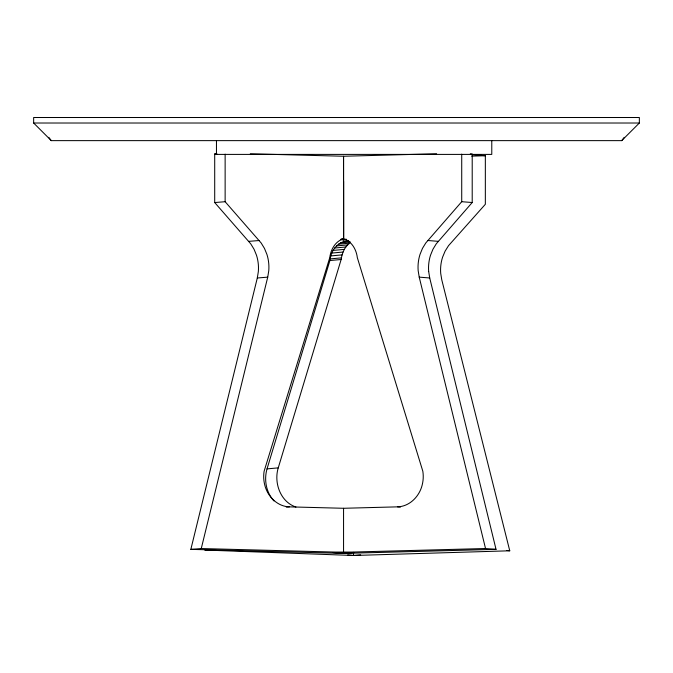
<?xml version="1.0" encoding="UTF-8"?>
<svg xmlns="http://www.w3.org/2000/svg" width="673" height="673" viewBox="0 0 673 673"><rect width="100%" height="100%" fill="white"/><g stroke="black" fill="none" stroke-linecap="round" stroke-linejoin="round"><path stroke-width="1.01" d="M273.945 500.939C266.163 492.485 263.85 479.807 267.03 468.888L329.913 260.527C330.712 250.743 338.039 240.707 348.631 240.968M295.943 507.038C280.439 501.907 273.659 482.734 278.252 467.87L341.144 259.509C342.069 253.292 344.458 246.907 349.767 243.138L338.544 244.156M428.676 271.522L429.719 277.974L496.035 549.345L343.609 553.399L190.838 549.37L257.305 277.991L258.348 271.539A33.743 26.651 85.4 0 0 256.506 255.26L254.049 249.246L250.709 243.803L214.704 202.548L214.704 153.957L216.79 153.797M190.838 549.37L201.261 548.545L267.728 277.158L268.771 270.706A33.743 26.651 85.4 0 0 266.929 254.428L264.472 248.413L261.141 242.97L225.135 201.715L225.135 154.167M621.726 140.632L639.35 123.016L639.35 117.506L33.65 117.506L33.65 123.016L51.274 140.632L621.726 140.632L624.25 137.334M461.72 154.142L461.72 201.698L425.79 242.961L422.459 248.396L420.011 254.419A33.7 26.533 -85.5 0 0 418.169 270.689L419.22 277.141L485.536 548.52L496.035 549.345M470.309 153.789L472.21 153.94L472.21 202.523L436.289 243.786L432.958 249.229L430.51 255.244A33.7 26.533 -85.5 0 0 428.667 271.522M340.597 239.63L343.609 239.866L346.208 239.151M250.289 153.789L343.558 156.245L343.583 238.755C335.339 241.186 330.746 249.565 329.762 257.65L264.11 471.268A27.13 21.427 85.4 0 0 264.817 485.275C267.652 496.506 277.377 506.508 289.398 506.862L343.558 508.283L397.6 506.853C409.605 506.491 419.304 496.481 422.122 485.258A27.105 21.334 -85.5 0 0 422.829 471.251L357.321 257.641C356.379 249.574 351.693 241.178 343.583 238.755L343.558 156.245L436.617 153.772M343.314 241.775L348.934 241.262M340.824 242.768L350.01 241.935M336.458 245.923L347.68 244.896M334.616 248.017L345.838 246.999M333.042 250.415L344.273 249.397M331.789 253.065L343.011 252.047M330.872 255.908L342.094 254.89M330.3 258.886L341.522 257.868M329.913 260.527L341.144 259.509M267.03 468.888L278.252 467.87M208.916 549.664L204.836 550.043L353.535 555.494L509.755 550.792L441.782 279.867L440.714 273.423A34.096 27.837 -83.7 0 1 442.598 257.153L445.114 251.13L448.529 245.67L485.342 204.281L485.342 155.724L472.53 154.748M347.731 554.846L353.535 555.494L360.678 554.846M214.704 202.548L225.135 201.715M248.741 241.355L259.172 240.522M340.992 239.151L343.609 239.866L346.595 239.622M257.305 277.991L267.728 277.158M286.269 507.106L289.398 506.862M345.804 241.228L348.395 241.102M471.739 156.136L485.342 155.724M485.536 548.52L333.11 552.567L343.609 553.399L354.032 552.567L201.261 548.545M33.65 123.016L639.35 123.016M214.704 153.957L216.807 154.016M461.72 201.698L472.21 202.523M427.759 240.505L438.258 241.338M341.808 238.797L343.592 238.94M419.22 277.141L429.719 277.974M397.6 506.853L400.46 507.072M347.066 241.439L349.834 241.742M506.845 550.472L509.755 550.792M48.75 137.334L51.274 140.632M491.778 140.632L491.778 154.403L216.462 154.403L216.462 140.632M353.535 552.348L353.535 555.494M343.609 181.374L343.609 239.866M343.558 508.283L343.558 552.289"/></g></svg>
